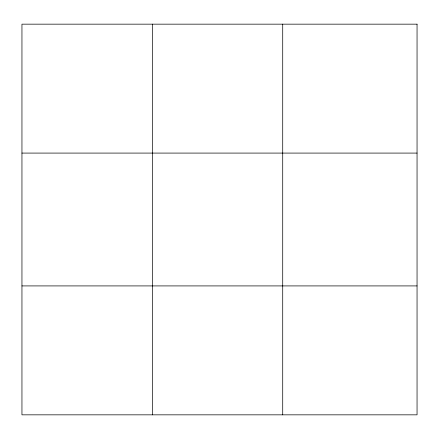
<?xml version="1.0" encoding="UTF-8"?>
<svg xmlns="http://www.w3.org/2000/svg" width="439" height="439" viewBox="0 0 439 439"><rect width="100%" height="100%" fill="white"/><g stroke="black" fill="none" stroke-linecap="round" stroke-linejoin="round"><path stroke-width="0.66" d="M152.333 24.161L152.333 414.839M282.716 24.161L282.716 414.839M21.95 153.085L417.05 153.085M21.95 285.915L417.05 285.915M417.05 24.161L417.05 414.839L21.95 414.839L21.95 24.161L417.05 24.161"/></g></svg>
